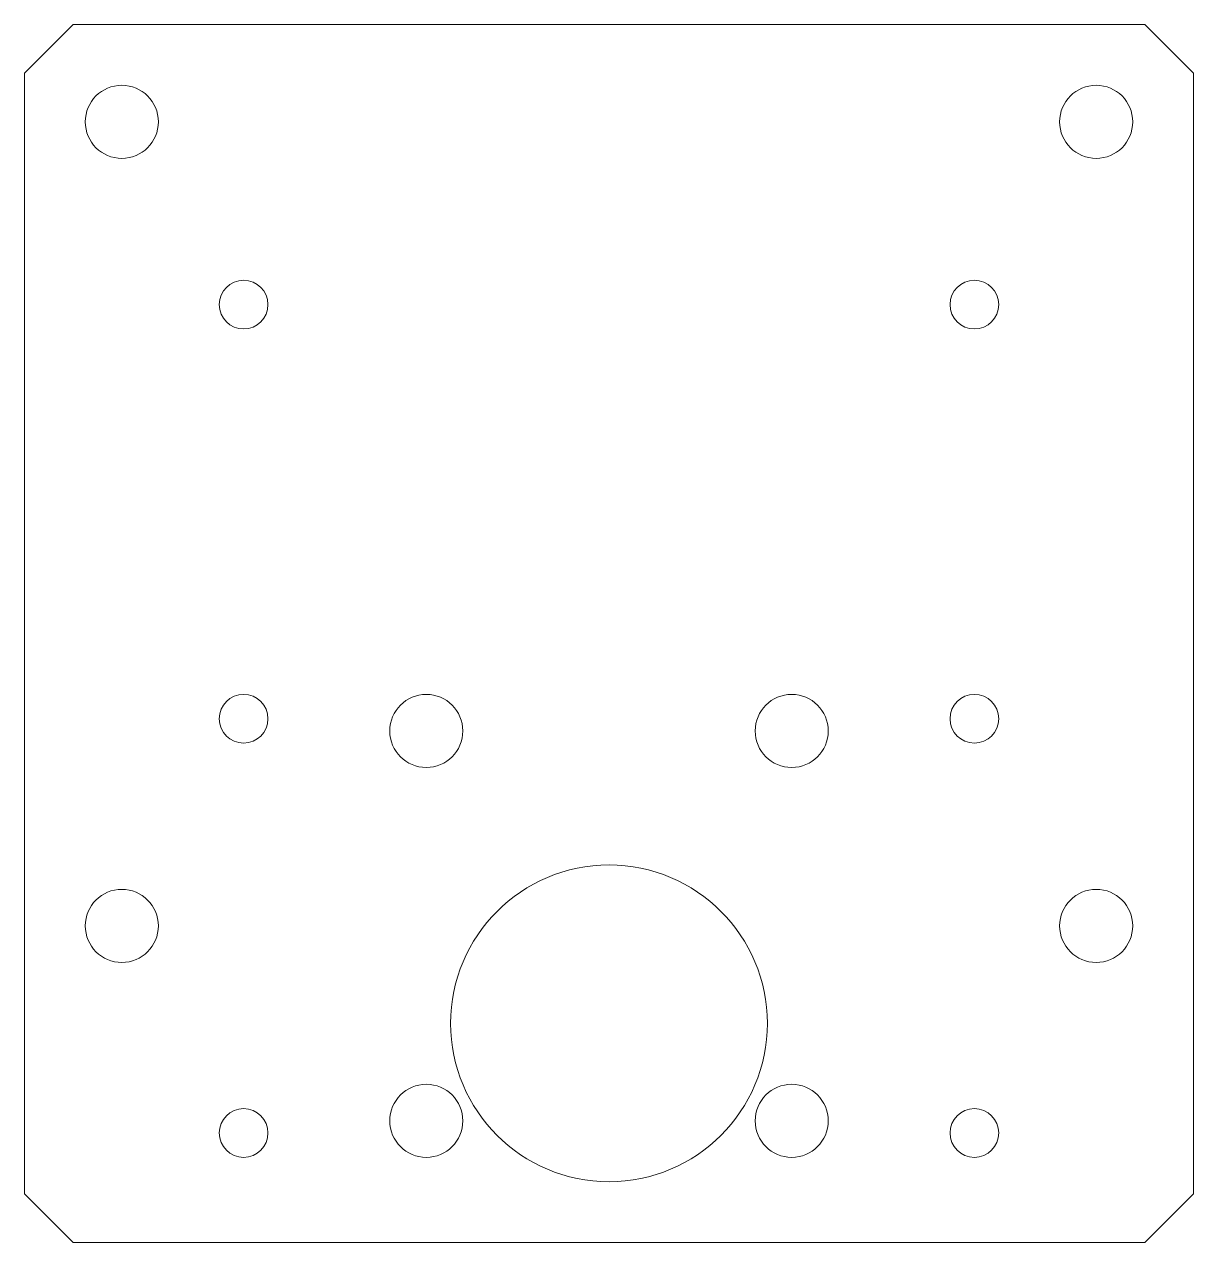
# Model space of a CAD drawing. Header units: millimetres. Extents: x -24 to 24, y -13 to 37.
import ezdxf

# ---------------------------------------------------------------- set-up
doc = ezdxf.new("R2010")
doc.units = ezdxf.units.MM

msp = doc.modelspace()

# ---------------------------------------------------------------- linework, layer by layer
at = {"color": 7, "linetype": 'Continuous', "lineweight": 15}
for p, q in [((-22, 37), (-24, 35)), ((-22, 37), (22, 37)), ((24, 35), (22, 37)), ((-24, 35), (-24, -11)), ((24, -11), (24, 35)), ((-24, -11), (-22, -13)), ((22, -13), (24, -11)), ((-22, -13), (22, -13))]:
    msp.add_line(p, q, dxfattribs=at)
for centre, radius in [((20, 33), 1.5), ((-20, 33), 1.5), ((-15, 25.5), 1), ((15, 25.5), 1), ((-15, 8.5), 1), ((-7.5, 8), 1.5), ((7.5, 8), 1.5), ((15, 8.5), 1), ((0, -4), 6.5), ((-20, 0), 1.5), ((20, 0), 1.5), ((-7.5, -8), 1.5), ((7.5, -8), 1.5), ((-15, -8.5), 1), ((15, -8.5), 1)]:
    msp.add_circle(centre, radius, dxfattribs=at)

doc.saveas('drawing.dxf')
